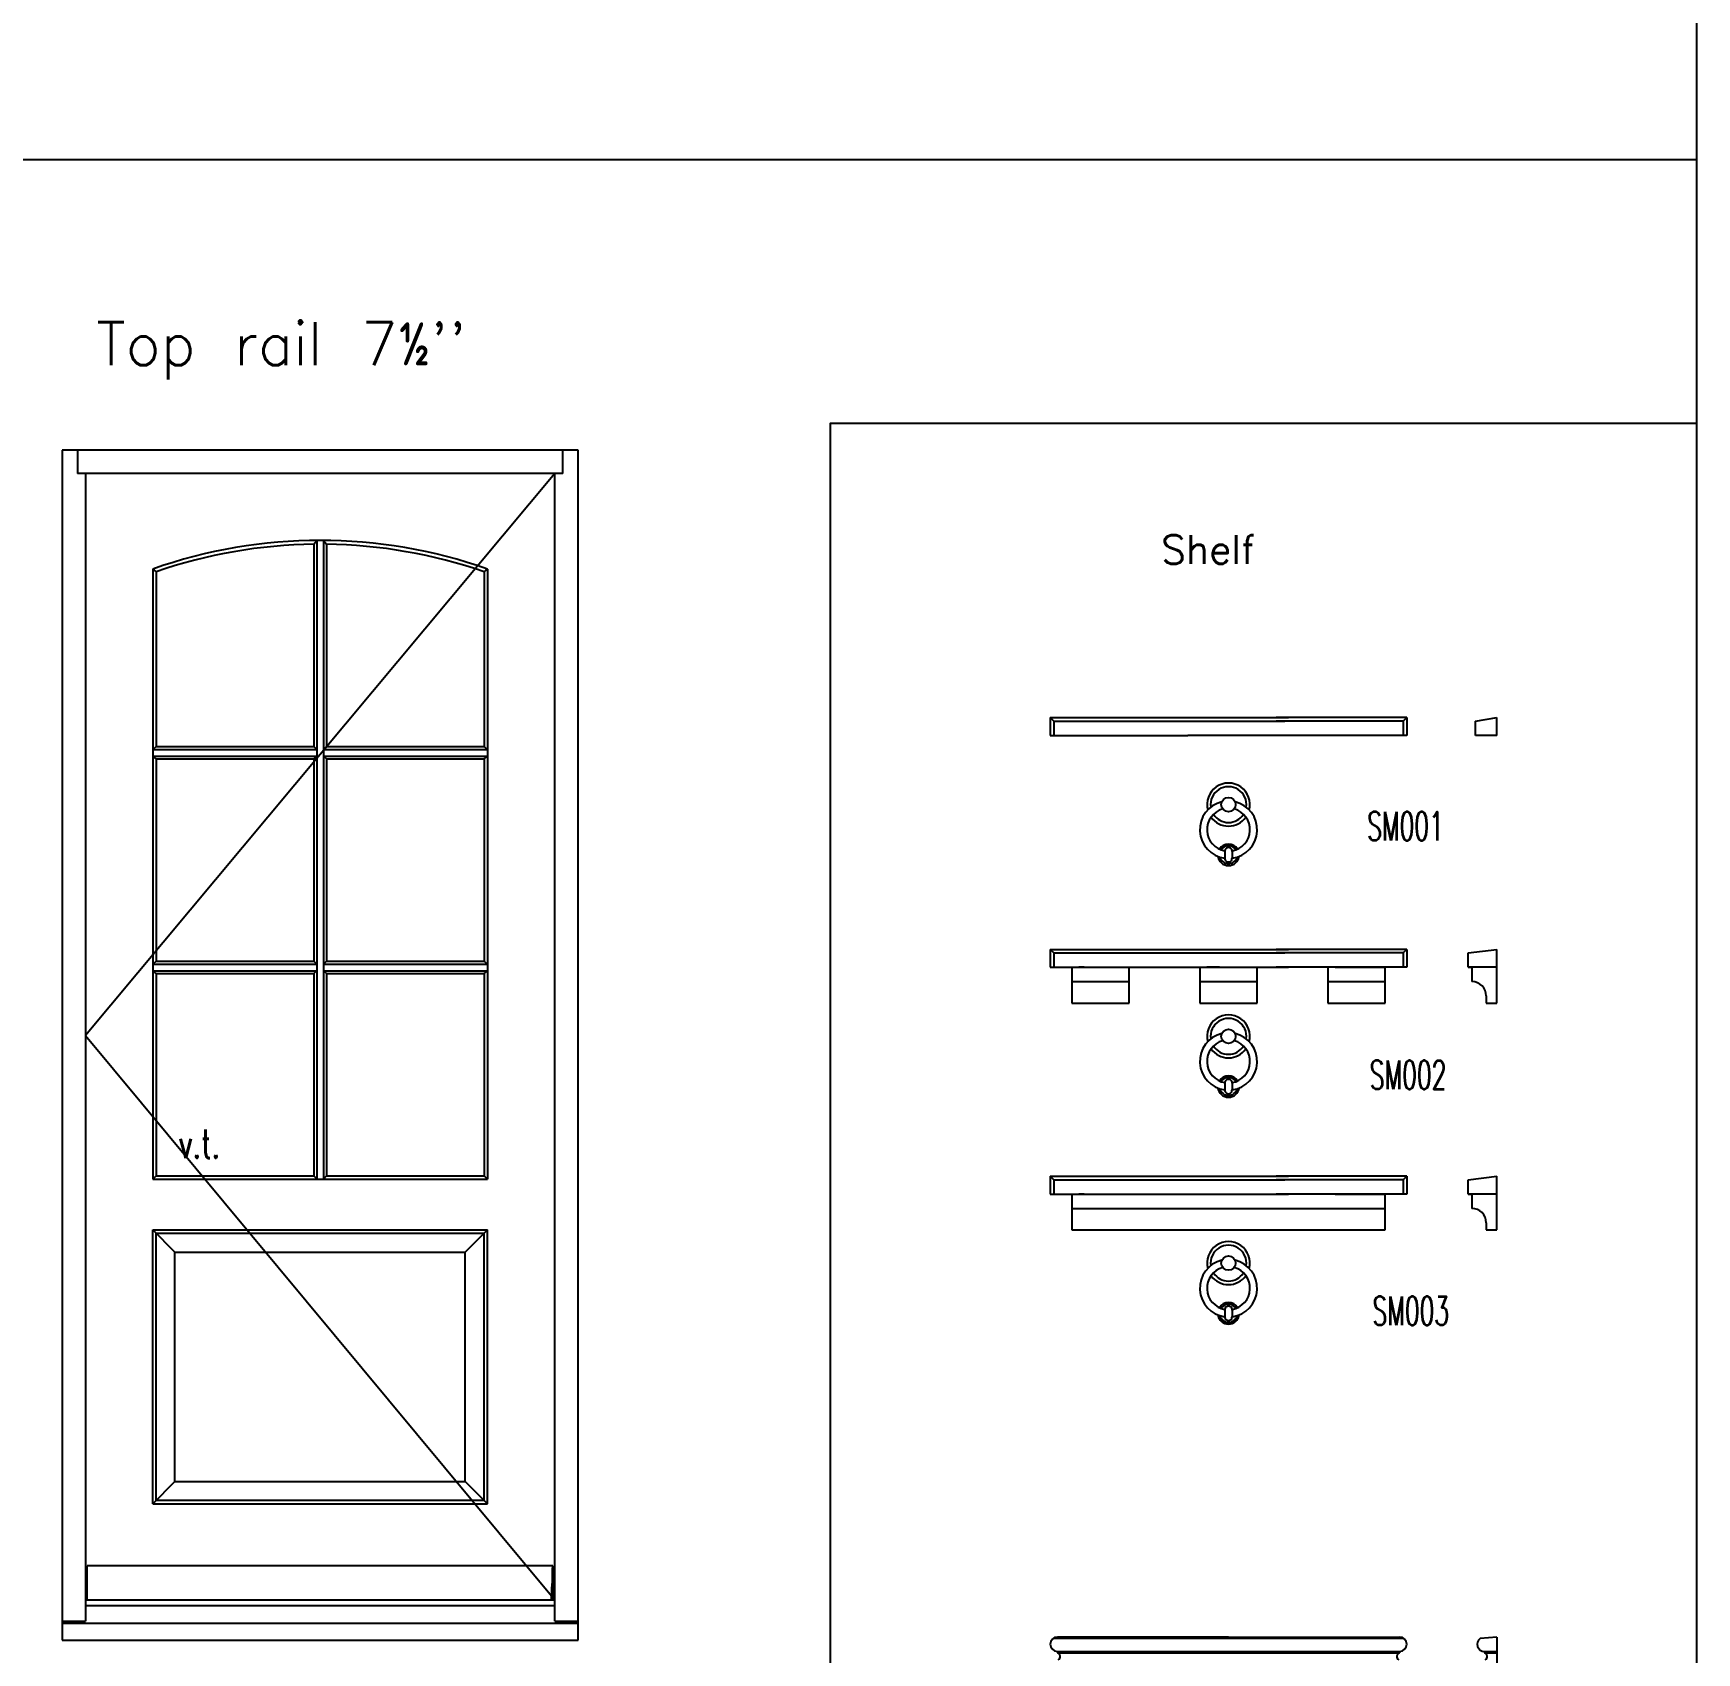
# Model space of a CAD drawing. Header units: inches. Extents: x 1985 to 11287, y 379 to 4336.
# Drawn here: x 7569.7 to 7685.8, y 3520.3 to 3633.2 of the extents above; entities that cross this region are included whole.
import ezdxf

# ---------------------------------------------------------------- set-up
doc = ezdxf.new("R2010")
doc.units = ezdxf.units.IN
doc.header["$MEASUREMENT"] = 0
for name, color, linetype in [('detail 99', 30, 'CONTINUOUS'), ('elevation 99', 7, 'CONTINUOUS'), ('opening side 99', 1, 'CONTINUOUS'), ('separation 99', 3, 'CONTINUOUS'), ('wood detail 99', 7, 'CONTINUOUS')]:
    doc.layers.add(name, color=color, linetype=linetype)
doc.styles.add('MARVIN', font='simplex.shx', dxfattribs={"width": 0.6})
doc.styles.get("Standard").update_dxf_attribs({"font": 'txt.shx', "width": 0.8})

msp = doc.modelspace()

# ---------------------------------------------------------------- linework, layer by layer
at = {"layer": 'elevation 99'}
for p, q in [((7607.696695, 3604.137762), (7571.696695, 3604.137762)), ((7571.696695, 3604.137762), (7571.696695, 3521.137762)), ((7572.759195, 3604.137762), (7572.759195, 3602.512762)), ((7606.634195, 3602.512762), (7606.634195, 3604.137762)), ((7607.696695, 3521.137762), (7607.696695, 3604.137762)), ((7606.634195, 3602.512762), (7572.759195, 3602.512762)), ((7573.321695, 3602.512762), (7573.321695, 3522.465887)), ((7606.071695, 3522.465887), (7606.071695, 3602.512762)), ((7589.259195, 3597.575213), (7589.463395, 3597.843085)), ((7589.259195, 3597.575213), (7589.259195, 3583.471713)), ((7589.463395, 3597.843085), (7589.463395, 3553.276091)), ((7589.929995, 3597.843085), (7590.134195, 3597.575213)), ((7589.929995, 3597.843085), (7589.929995, 3553.276091)), ((7590.134195, 3597.575213), (7590.134195, 3583.471713)), ((7578.018109, 3595.843085), (7578.018109, 3553.276091)), ((7578.018109, 3595.843085), (7578.25918, 3595.646735)), ((7578.25918, 3595.646735), (7578.25918, 3583.471713)), ((7601.13421, 3595.646735), (7601.375282, 3595.843085)), ((7601.13421, 3595.646735), (7601.13421, 3583.471713)), ((7601.375282, 3595.843085), (7601.375282, 3553.276091)), ((7640.643037, 3585.481431), (7649.75019, 3585.481431)), ((7640.643037, 3585.481431), (7640.643037, 3584.231431)), ((7640.643037, 3585.481431), (7640.893037, 3585.231431)), ((7648.893045, 3585.481431), (7657.268045, 3585.481431)), ((7665.518052, 3585.481431), (7656.4109, 3585.481431)), ((7665.518052, 3585.481431), (7665.268052, 3585.231431)), ((7665.518052, 3585.481431), (7665.518052, 3584.231431)), ((7640.893037, 3585.231431), (7649.75019, 3585.231431)), ((7640.893037, 3585.231431), (7640.893037, 3584.231431)), ((7649.143045, 3585.231431), (7657.018045, 3585.231431)), ((7665.268052, 3585.231431), (7656.4109, 3585.231431)), ((7665.268052, 3585.231431), (7665.268052, 3584.231431)), ((7578.25918, 3583.471713), (7578.018109, 3583.267513)), ((7578.018109, 3583.267513), (7589.463395, 3583.267513)), ((7578.25918, 3583.471713), (7589.259195, 3583.471713)), ((7589.259195, 3583.471713), (7589.463395, 3583.267513)), ((7590.134195, 3583.471713), (7589.929995, 3583.267513)), ((7589.929995, 3583.267513), (7601.375282, 3583.267513)), ((7590.134195, 3583.471713), (7601.13421, 3583.471713)), ((7601.13421, 3583.471713), (7601.375282, 3583.267513)), ((7640.643037, 3584.231431), (7650.25019, 3584.231431)), ((7665.518052, 3584.231431), (7650.25019, 3584.231431)), ((7578.25918, 3582.596713), (7578.018109, 3582.800913)), ((7578.018109, 3582.800913), (7589.463395, 3582.800913)), ((7578.25918, 3582.596713), (7578.25918, 3568.493213)), ((7578.25918, 3582.596713), (7589.259195, 3582.596713)), ((7589.259195, 3582.596713), (7589.463395, 3582.800913)), ((7589.259195, 3582.596713), (7589.259195, 3568.493213)), ((7589.929995, 3582.800913), (7601.375282, 3582.800913)), ((7590.134195, 3582.596713), (7589.929995, 3582.800913)), ((7590.134195, 3582.596713), (7590.134195, 3568.493213)), ((7590.134195, 3582.596713), (7601.13421, 3582.596713)), ((7601.13421, 3582.596713), (7601.375282, 3582.800913)), ((7601.13421, 3582.596713), (7601.13421, 3568.493213)), ((7652.831414, 3576.1853), (7652.831034, 3575.680092)), ((7653.329675, 3576.1853), (7653.330056, 3575.680092)), ((7640.643037, 3569.316288), (7649.75019, 3569.316288)), ((7640.643037, 3569.316288), (7640.643037, 3568.066288)), ((7640.643037, 3569.316288), (7640.893037, 3569.066288)), ((7648.893045, 3569.316288), (7657.268045, 3569.316288)), ((7665.518052, 3569.316288), (7656.4109, 3569.316288)), ((7665.518052, 3569.316288), (7665.268052, 3569.066288)), ((7665.518052, 3569.316288), (7665.518052, 3568.066288)), ((7578.25918, 3568.493213), (7578.018109, 3568.289013)), ((7578.018109, 3568.289013), (7589.463395, 3568.289013)), ((7578.25918, 3568.493213), (7589.259195, 3568.493213)), ((7589.929995, 3568.289013), (7601.375282, 3568.289013)), ((7590.134195, 3568.493213), (7601.13421, 3568.493213)), ((7601.13421, 3568.493213), (7601.375282, 3568.289013)), ((7640.643037, 3568.066288), (7650.25019, 3568.066288)), ((7640.893037, 3569.066288), (7649.75019, 3569.066288)), ((7640.893037, 3569.066288), (7640.893037, 3568.066288)), ((7642.143037, 3568.066288), (7642.143037, 3565.566288)), ((7646.143037, 3565.566288), (7646.143037, 3568.066288)), ((7648.893045, 3568.066288), (7657.268045, 3568.066288)), ((7649.143045, 3569.066288), (7657.018045, 3569.066288)), ((7651.080545, 3568.066288), (7651.080545, 3565.566288)), ((7651.580545, 3568.066288), (7655.080545, 3568.066288)), ((7655.080545, 3565.566288), (7655.080545, 3568.066288)), ((7665.268052, 3569.066288), (7656.4109, 3569.066288)), ((7665.518052, 3568.066288), (7656.4109, 3568.066288)), ((7660.018052, 3568.066288), (7660.018052, 3565.566288)), ((7660.518052, 3568.066288), (7664.018052, 3568.066288)), ((7664.018052, 3565.566288), (7664.018052, 3568.066288)), ((7665.268052, 3569.066288), (7665.268052, 3568.066288)), ((7578.018109, 3567.826862), (7589.463395, 3567.826862)), ((7578.25918, 3567.622662), (7578.25918, 3553.517162)), ((7578.25918, 3567.622662), (7589.259195, 3567.622662)), ((7589.259195, 3567.622662), (7589.259195, 3553.517162)), ((7589.929995, 3567.826862), (7601.375282, 3567.826862)), ((7590.134195, 3567.622662), (7601.13421, 3567.622662)), ((7590.134195, 3567.622662), (7590.134195, 3553.517162)), ((7601.13421, 3567.622662), (7601.375282, 3567.826862)), ((7601.13421, 3567.622662), (7601.13421, 3553.517162)), ((7642.143037, 3567.066288), (7646.143037, 3567.066288)), ((7651.080545, 3567.066288), (7655.080545, 3567.066288)), ((7660.018052, 3567.066288), (7664.018052, 3567.066288)), ((7642.143037, 3565.566288), (7646.143037, 3565.566288)), ((7651.080545, 3565.566288), (7655.080545, 3565.566288)), ((7660.018052, 3565.566288), (7664.018052, 3565.566288)), ((7652.831414, 3560.020157), (7652.831034, 3559.514949)), ((7653.329675, 3560.020157), (7653.330056, 3559.514949)), ((7578.018109, 3553.276091), (7578.25918, 3553.517162)), ((7578.018109, 3553.276091), (7601.375282, 3553.276091)), ((7578.25918, 3553.517162), (7589.259195, 3553.517162)), ((7589.259195, 3553.517162), (7589.463395, 3553.276091)), ((7590.134195, 3553.517162), (7589.929995, 3553.276091)), ((7590.134195, 3553.517162), (7601.13421, 3553.517162)), ((7601.375282, 3553.276091), (7601.13421, 3553.517162)), ((7640.643037, 3553.496923), (7649.75019, 3553.496923)), ((7640.643037, 3553.496923), (7640.643037, 3552.246923)), ((7640.643037, 3553.496923), (7640.893037, 3553.246923)), ((7640.893037, 3553.246923), (7649.75019, 3553.246923)), ((7640.893037, 3553.246923), (7640.893037, 3552.246923)), ((7648.893045, 3553.496923), (7657.268045, 3553.496923)), ((7649.143045, 3553.246923), (7657.018045, 3553.246923)), ((7665.518052, 3553.496923), (7656.4109, 3553.496923)), ((7665.268052, 3553.246923), (7656.4109, 3553.246923)), ((7665.518052, 3553.496923), (7665.268052, 3553.246923)), ((7665.268052, 3553.246923), (7665.268052, 3552.246923)), ((7665.518052, 3553.496923), (7665.518052, 3552.246923)), ((7640.643037, 3552.246923), (7650.25019, 3552.246923)), ((7642.143037, 3552.246923), (7642.143037, 3549.746923)), ((7648.893045, 3552.246923), (7657.268045, 3552.246923)), ((7665.518052, 3552.246923), (7656.4109, 3552.246923)), ((7660.518052, 3552.246923), (7664.018052, 3552.246923)), ((7664.018052, 3549.746923), (7664.018052, 3552.246923)), ((7642.143037, 3551.246923), (7653.080545, 3551.246923)), ((7653.080545, 3551.246923), (7664.018052, 3551.246923)), ((7579.571621, 3548.204612), (7578.01805, 3549.758233)), ((7578.01805, 3530.646651), (7578.01805, 3549.758233)), ((7578.01805, 3549.758233), (7601.375326, 3549.758233)), ((7578.259121, 3530.887722), (7578.259121, 3549.517112)), ((7578.259121, 3549.517112), (7601.134254, 3549.517112)), ((7601.375326, 3549.758233), (7599.821754, 3548.204612)), ((7601.134254, 3530.887722), (7601.134254, 3549.517112)), ((7601.375326, 3530.646651), (7601.375326, 3549.758233)), ((7642.143037, 3549.746923), (7653.080545, 3549.746923)), ((7653.080545, 3549.746923), (7664.018052, 3549.746923)), ((7579.571621, 3532.200222), (7579.571621, 3548.204612)), ((7579.571621, 3548.204612), (7599.821754, 3548.204612)), ((7599.821754, 3532.200222), (7599.821754, 3548.204612)), ((7652.831414, 3544.200792), (7652.831034, 3543.695583)), ((7653.329675, 3544.200792), (7653.330056, 3543.695583)), ((7578.01805, 3530.646651), (7579.571621, 3532.200222)), ((7579.571621, 3532.200222), (7599.821754, 3532.200222)), ((7601.375326, 3530.646651), (7599.821754, 3532.200222)), ((7578.259121, 3530.887722), (7601.134254, 3530.887722)), ((7578.01805, 3530.646651), (7601.375326, 3530.646651)), ((7573.446695, 3523.950257), (7573.446695, 3526.325257)), ((7605.946695, 3526.325257), (7573.446695, 3526.325257)), ((7573.446695, 3523.950257), (7573.446695, 3526.325257)), ((7605.946695, 3526.325257), (7573.446695, 3526.325257)), ((7605.946695, 3523.950257), (7605.946695, 3526.325257)), ((7605.946695, 3523.950257), (7605.946695, 3526.325257)), ((7573.321695, 3523.950257), (7606.071695, 3523.950257)), ((7573.321695, 3523.950257), (7606.071695, 3523.950257)), ((7605.821695, 3524.137757), (7605.821695, 3523.950257)), ((7605.821695, 3524.137757), (7605.821695, 3523.950257)), ((7605.859938, 3523.950257), (7605.869363, 3524.075257)), ((7605.859938, 3523.950257), (7605.869363, 3524.075257)), ((7605.869363, 3524.075257), (7605.879991, 3523.950257)), ((7605.869363, 3524.075257), (7605.879991, 3523.950257)), ((7573.321695, 3523.558638), (7606.071695, 3523.558638)), ((7573.321695, 3523.558638), (7606.071695, 3523.558638)), ((7571.696695, 3522.465887), (7573.321695, 3522.465887)), ((7571.696695, 3522.465887), (7573.321695, 3522.465887)), ((7571.696695, 3522.325262), (7607.696695, 3522.325262)), ((7571.696695, 3522.325262), (7607.696695, 3522.325262)), ((7606.071695, 3522.465887), (7607.696695, 3522.465887)), ((7606.071695, 3522.465887), (7607.696695, 3522.465887)), ((7571.696695, 3521.137762), (7607.696695, 3521.137762)), ((7571.696695, 3521.137762), (7606.071695, 3521.137762)), ((7571.696695, 3521.137762), (7599.571695, 3521.137762)), ((7571.696695, 3521.137762), (7607.696695, 3521.137762)), ((7571.696695, 3521.137762), (7606.071695, 3521.137762)), ((7571.696695, 3521.137762), (7599.571695, 3521.137762)), ((7653.080545, 3521.350192), (7665.018052, 3521.350192)), ((7641.143037, 3520.350192), (7653.080545, 3520.350192)), ((7641.143037, 3520.256492), (7653.080545, 3520.256492)), ((7653.080545, 3520.350192), (7665.018052, 3520.350192)), ((7653.080545, 3520.256492), (7665.018052, 3520.256492))]:
    msp.add_line(p, q, dxfattribs=at)
at = {"layer": 'elevation 99', "color": 7}
for p, q in [((7589.259195, 3568.493213), (7589.463395, 3568.289013)), ((7590.134195, 3568.493213), (7589.929995, 3568.289013)), ((7578.25918, 3567.622662), (7578.018109, 3567.826862)), ((7589.259195, 3567.622662), (7589.463395, 3567.826862)), ((7590.134195, 3567.622662), (7589.929995, 3567.826862))]:
    msp.add_line(p, q, dxfattribs=at)
at = {"layer": 'elevation 99'}
for centre in [(7653.080545, 3579.414467), (7653.080545, 3563.249324), (7653.080545, 3547.429958)]:
    msp.add_circle(centre, 0.5, dxfattribs=at)
for centre, radius, start, end in [((7589.696695, 3562.745739), 35.097346, 70.56432109, 109.43567891), ((7589.696695, 3562.745739), 34.832346, 90.71950663, 109.16920528), ((7589.696695, 3562.745739), 34.832346, 70.83079472, 89.28049337), ((7653.080545, 3579.414467), 1.5, 345.52248781, 194.47751219), ((7653.080545, 3577.664467), 2, 103.29117724, 262.8333566), ((7653.080545, 3579.414467), 1.25, 351.7867893, 188.2132107), ((7653.080545, 3577.664467), 2, 277.1666434, 76.70882276), ((7653.080545, 3577.664467), 1.5, 105.35888558, 260.43961631), ((7653.080545, 3579.414467), 1.5, 215.68533471, 324.31466529), ((7653.080545, 3579.414467), 1.25, 212.87834956, 327.12165044), ((7653.080545, 3577.664467), 1.5, 279.56038369, 74.64111442), ((7653.080545, 3575.914467), 0.75, 31.58813551, 148.41186449), ((7653.080545, 3575.914467), 0.625, 33.36701297, 146.63298703), ((7653.080545, 3576.164467), 0.25, 355.30618335, 184.69381665), ((7653.080545, 3575.914467), 0.75, 188.2132107, 351.7867893), ((7653.080545, 3575.914467), 0.625, 194.47751219, 345.52248781), ((7653.080545, 3575.664467), 0.25, 176.4166783, 3.5833217), ((7653.080545, 3563.249324), 1.5, 345.52248781, 194.47751219), ((7653.080545, 3561.499324), 2, 103.29117724, 262.8333566), ((7653.080545, 3563.249324), 1.25, 351.7867893, 188.2132107), ((7653.080545, 3561.499324), 2, 277.1666434, 76.70882276), ((7653.080545, 3561.499324), 1.5, 105.35888558, 260.43961631), ((7653.080545, 3563.249324), 1.5, 215.68533471, 324.31466529), ((7653.080545, 3563.249324), 1.25, 212.87834956, 327.12165044), ((7653.080545, 3561.499324), 1.5, 279.56038369, 74.64111442), ((7653.080545, 3559.749324), 0.75, 31.58813551, 148.41186449), ((7653.080545, 3559.749324), 0.625, 33.36701297, 146.63298703), ((7653.080545, 3559.999324), 0.25, 355.30618335, 184.69381665), ((7653.080545, 3559.749324), 0.75, 188.2132107, 351.7867893), ((7653.080545, 3559.749324), 0.625, 194.47751219, 345.52248781), ((7653.080545, 3559.499324), 0.25, 176.4166783, 3.5833217), ((7653.080545, 3547.429958), 1.5, 345.52248781, 194.47751219), ((7653.080545, 3547.429958), 1.25, 351.7867893, 188.2132107), ((7653.080545, 3545.679958), 2, 103.29117724, 262.8333566), ((7653.080545, 3545.679958), 1.5, 105.35888558, 260.43961631), ((7653.080545, 3545.679958), 1.5, 279.56038369, 74.64111442), ((7653.080545, 3545.679958), 2, 277.1666434, 76.70882276), ((7653.080545, 3547.429958), 1.5, 215.68533471, 324.31466529), ((7653.080545, 3547.429958), 1.25, 212.87834956, 327.12165044), ((7653.080545, 3543.929958), 0.75, 188.2132107, 351.7867893), ((7653.080545, 3543.929958), 0.75, 31.58813551, 148.41186449), ((7653.080545, 3543.929958), 0.625, 194.47751219, 345.52248781), ((7653.080545, 3543.929958), 0.625, 33.36701297, 146.63298703), ((7653.080545, 3544.179958), 0.25, 355.30618335, 184.69381665), ((7653.080545, 3543.679958), 0.25, 176.4166783, 3.5833217), ((7606.333242, 3526.183801), 0.411617, 159.90001428, 181.49147604), ((7606.333242, 3526.183801), 0.411617, 159.90001428, 181.49147604), ((7587.781233, 3526.060498), 18.140881, 354.32963932, 0.35560171), ((7587.781233, 3526.060498), 18.140881, 354.32963932, 0.35560171), ((7608.479228, 3523.965845), 2.663087, 173.48326078, 176.29878354), ((7608.479228, 3523.965845), 2.663087, 173.48326078, 176.29878354)]:
    msp.add_arc(centre, radius, start, end, dxfattribs=at)
at = {"layer": 'opening side 99', "color": 1}
for p, q in [((7606.071695, 3602.512762), (7573.321695, 3563.301825)), ((7573.321695, 3563.301825), (7606.071695, 3523.950257))]:
    msp.add_line(p, q, dxfattribs=at)
at = {"layer": 'separation 99'}
for p, q in [((7685.752407, 3276.128059), (7685.752407, 3764.575732)), ((7685.752407, 3624.39717), (7484.325689, 3624.39717))]:
    msp.add_line(p, q, dxfattribs=at)
msp.add_lwpolyline([(7625.276756, 3468.707265), (7685.752407, 3468.707265), (7685.752407, 3605.998872), (7625.276756, 3605.998872)], close=True, dxfattribs=at)
at = {"layer": 'wood detail 99'}
for p, q in [((7670.312658, 3585.231431), (7671.812658, 3585.481431)), ((7671.812658, 3584.231431), (7671.812658, 3585.481431)), ((7670.312658, 3584.231431), (7670.312658, 3585.231431)), ((7671.812658, 3584.231431), (7670.312658, 3584.231431)), ((7669.812658, 3569.066288), (7671.812658, 3569.316288)), ((7671.812658, 3568.066288), (7671.812658, 3569.316288)), ((7669.812658, 3568.066288), (7669.812658, 3569.066288)), ((7671.812658, 3568.066288), (7669.812658, 3568.066288)), ((7669.812658, 3568.066288), (7670.062658, 3568.066288)), ((7670.062658, 3568.066288), (7670.062658, 3567.066288)), ((7671.812658, 3565.566288), (7671.812658, 3568.066288)), ((7670.062658, 3567.066288), (7670.062658, 3567.066288)), ((7671.062658, 3566.066288), (7671.062658, 3565.566288)), ((7671.062658, 3565.566288), (7671.812658, 3565.566288)), ((7669.812658, 3553.246923), (7671.812658, 3553.496923)), ((7669.812658, 3552.246923), (7669.812658, 3553.246923)), ((7671.812658, 3552.246923), (7671.812658, 3553.496923)), ((7671.812658, 3552.246923), (7669.812658, 3552.246923)), ((7669.812658, 3552.246923), (7670.062658, 3552.246923)), ((7670.062658, 3552.246923), (7670.062658, 3551.246923)), ((7671.812658, 3549.746923), (7671.812658, 3552.246923)), ((7670.062658, 3551.246923), (7670.062658, 3551.246923)), ((7671.062658, 3550.246923), (7671.062658, 3549.746923)), ((7671.062658, 3549.746923), (7671.812658, 3549.746923)), ((7665.322226, 3521.247028), (7640.838864, 3521.247028)), ((7671.812658, 3521.350192), (7670.633485, 3521.247028)), ((7671.812658, 3521.350192), (7671.812658, 3518.725192)), ((7670.937658, 3520.350192), (7671.812658, 3520.350192)), ((7670.937658, 3520.256492), (7671.812658, 3520.256492))]:
    msp.add_line(p, q, dxfattribs=at)
at = {"layer": 'wood detail 99', "color": 7}
for p, q in [((7643.018037, 3568.066288), (7642.643037, 3568.066288)), ((7645.268037, 3568.066288), (7645.643037, 3568.066288)), ((7652.455545, 3568.066288), (7651.580545, 3568.066288)), ((7654.205545, 3568.066288), (7655.080545, 3568.066288)), ((7660.893052, 3568.066288), (7660.518052, 3568.066288)), ((7663.143052, 3568.066288), (7664.018052, 3568.066288)), ((7663.143052, 3568.066288), (7664.018052, 3568.066288)), ((7642.643037, 3565.566288), (7645.143037, 3565.566288)), ((7652.080545, 3565.566288), (7654.580545, 3565.566288)), ((7643.018037, 3552.246923), (7642.643037, 3552.246923)), ((7660.893052, 3552.246923), (7660.518052, 3552.246923)), ((7663.143052, 3552.246923), (7664.018052, 3552.246923)), ((7663.143052, 3552.246923), (7664.018052, 3552.246923)), ((7642.643037, 3549.746923), (7645.143037, 3549.746923)), ((7653.080545, 3521.350192), (7641.143037, 3521.350192)), ((7664.143052, 3521.350192), (7665.018052, 3521.350192)), ((7664.143052, 3521.350192), (7665.018052, 3521.350192)), ((7641.143037, 3520.350192), (7641.143037, 3520.256492)), ((7665.018052, 3520.350192), (7665.018052, 3520.256492)), ((7665.018052, 3520.350192), (7665.018052, 3520.256492)), ((7670.937658, 3520.350192), (7670.937658, 3520.256492))]:
    msp.add_line(p, q, dxfattribs=at)
at = {"layer": 'wood detail 99'}
for centre in [(7670.062658, 3566.066288), (7670.062658, 3550.246923)]:
    msp.add_arc(centre, 1, 0, 90, dxfattribs=at)
at = {"layer": 'wood detail 99', "color": 7}
for centre, radius, start, end in [((7641.143037, 3520.850192), 0.5, 90, 270), ((7665.018052, 3520.850192), 0.5, 270, 90), ((7665.018052, 3520.850192), 0.5, 270, 90), ((7670.937658, 3520.850192), 0.5, 127.47005457, 270), ((7641.049537, 3519.991504), 0.281, 301.56504201, 70.56482005), ((7665.111552, 3519.991504), 0.281, 109.43517995, 238.43495799), ((7665.111552, 3519.991504), 0.281, 109.43517995, 238.43495799), ((7670.844158, 3519.991504), 0.281, 301.56504201, 70.56482005)]:
    msp.add_arc(centre, radius, start, end, dxfattribs=at)

# ---------------------------------------------------------------- texts
at = {"layer": 'detail 99'}
for s, height, p in [("Top rail 7½''", 3, (7574.077666, 3610.053913)), ('Shelf', 2, (7648.392973, 3596.20123))]:
    msp.add_text(s, height=height, dxfattribs=at).set_placement(p)
at = {"layer": 'detail 99', "color": 30, "style": 'MARVIN', "width": 0.6}
for s, p in [('SM001', (7662.756854, 3576.915652)), ('SM002', (7662.934562, 3559.555563)), ('SM003', (7663.126661, 3543.104871))]:
    msp.add_text(s, height=2, dxfattribs=at).set_placement(p)
at = {"layer": 'elevation 99', "width": 0.7}
msp.add_text('v.t.', height=2, dxfattribs=at).set_placement((7579.839115, 3554.762425))

doc.saveas('drawing.dxf')
